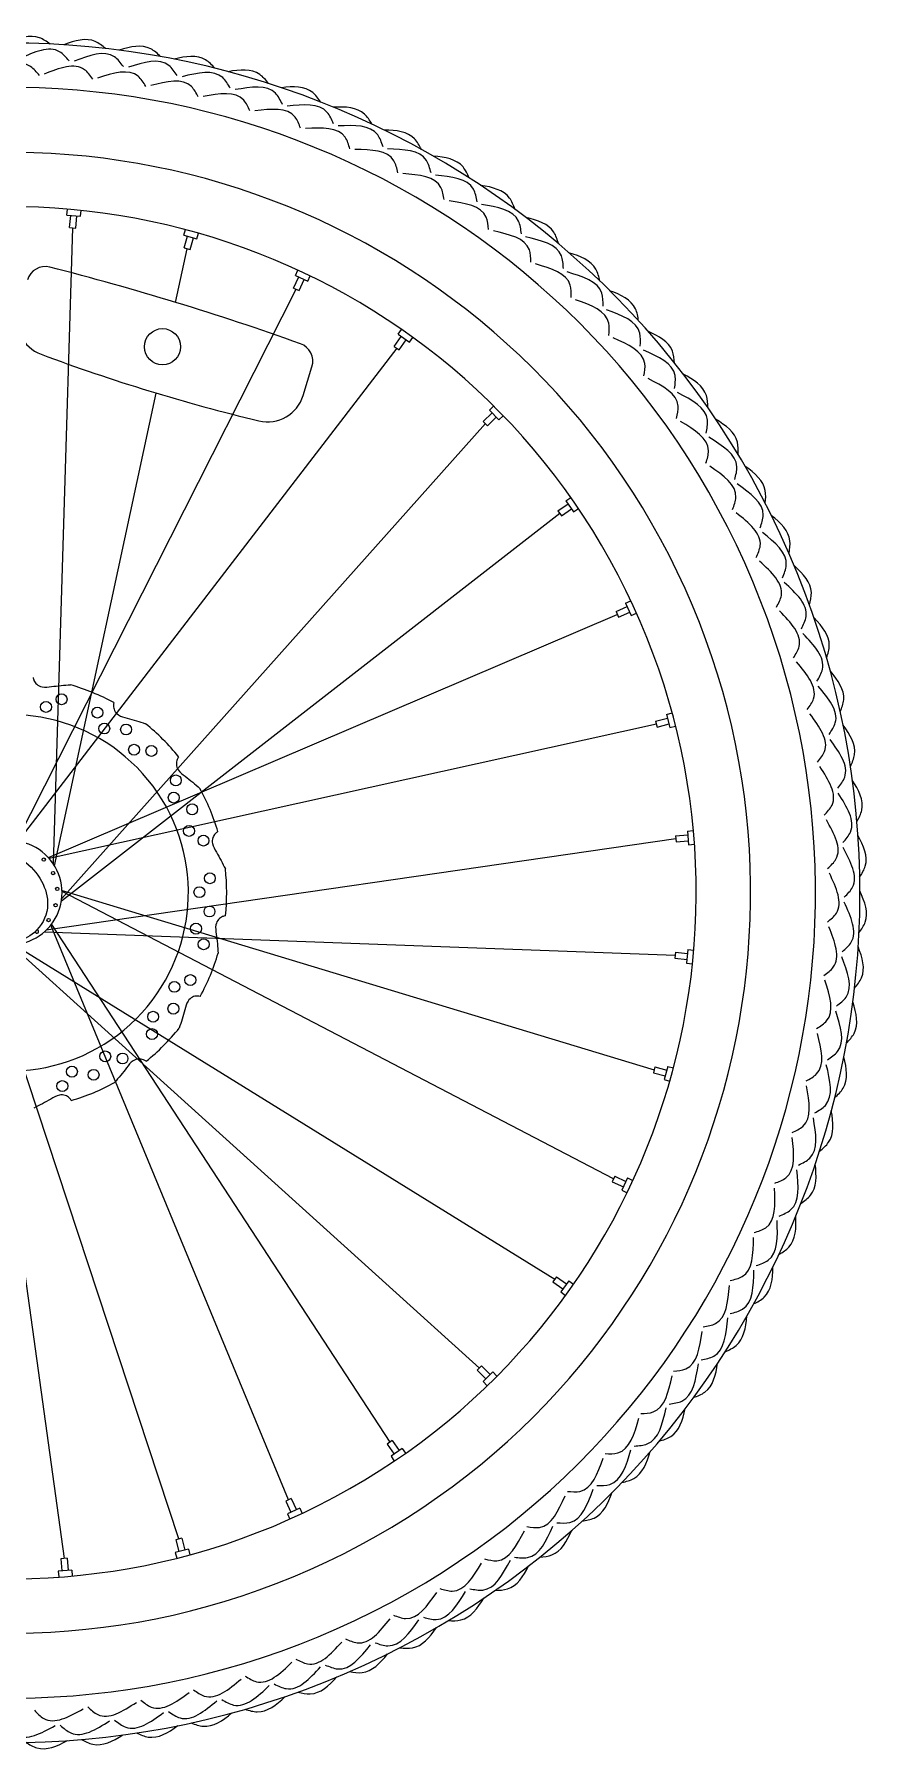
# Model space of a CAD drawing. Header units: millimetres. Extents: x -1488 to 354, y -1 to 1042.
# Drawn here: x 18 to 354, y -1 to 692 of the extents above; entities that cross this region are included whole.
import ezdxf

# ---------------------------------------------------------------- set-up
doc = ezdxf.new("R2010")
doc.units = ezdxf.units.MM
doc.layers.add('ceco.net 420', color=7, linetype='Continuous')

msp = doc.modelspace()

# ---------------------------------------------------------------- linework, layer by layer
at = {"layer": 'ceco.net 420'}
for p, q in [((30.78, 618.63), (31, 620.96)), ((30.78, 618.63), (36.26, 618.11)), ((31.82, 613.58), (32.28, 618.48)), ((34.29, 613.34), (34.75, 618.25)), ((36.26, 618.11), (36.48, 620.45)), ((33.05, 613.46), (25.27, 356.97)), ((31.82, 613.58), (34.29, 613.34)), ((77.89, 610.49), (78.51, 612.75)), ((77.89, 610.49), (83.2, 609.03)), ((78.04, 605.34), (79.35, 610.09)), ((80.43, 604.68), (81.74, 609.44)), ((83.2, 609.03), (83.82, 611.29)), ((74.59, 583.41), (79.23, 605.01)), ((78.04, 605.34), (80.43, 604.68)), ((122.87, 594.3), (123.88, 596.42)), ((10.56, 366.1), (123.25, 588.67)), ((122.13, 589.2), (124.24, 593.65)), ((122.13, 589.2), (124.36, 588.14)), ((122.87, 594.3), (127.84, 591.94)), ((124.36, 588.14), (126.48, 592.59)), ((127.84, 591.94), (128.85, 594.06)), ((162.74, 565.65), (165.59, 569.67)), ((164.36, 570.55), (165.72, 572.46)), ((164.36, 570.55), (168.85, 567.36)), ((164.76, 564.22), (167.61, 568.24)), ((168.85, 567.36), (170.21, 569.27)), ((163.75, 564.93), (10.99, 366.04)), ((162.74, 565.65), (164.76, 564.22)), ((126.02, 545.86), (129.56, 557.46)), ((25.78, 356.17), (66.74, 546.84)), ((201.09, 539.95), (202.76, 541.59)), ((201.09, 539.95), (204.96, 536.03)), ((199.52, 534.53), (28.69, 343.05)), ((198.65, 535.41), (202.16, 538.87)), ((198.65, 535.41), (200.39, 533.64)), ((200.39, 533.64), (203.9, 537.11)), ((204.96, 536.03), (206.63, 537.68)), ((28.56, 342.1), (229.46, 498.37)), ((228.76, 499.39), (232.81, 502.19)), ((228.76, 499.39), (230.17, 497.35)), ((230.17, 497.35), (234.22, 500.15)), ((231.95, 503.43), (233.88, 504.77)), ((231.95, 503.43), (235.08, 498.91)), ((235.08, 498.91), (237.01, 500.24)), ((23.28, 359.5), (252.67, 457.56)), ((252.16, 458.69), (256.64, 460.74)), ((252.16, 458.69), (253.19, 456.44)), ((253.19, 456.44), (257.67, 458.49)), ((256.01, 462.12), (258.14, 463.09)), ((256.01, 462.12), (258.3, 457.11)), ((258.3, 457.11), (260.43, 458.09)), ((268.13, 414.54), (272.9, 415.79)), ((272.52, 417.25), (274.79, 417.84)), ((272.52, 417.25), (273.91, 411.93)), ((268.44, 413.34), (23.58, 359.17)), ((268.13, 414.54), (268.76, 412.15)), ((268.76, 412.15), (273.53, 413.39)), ((273.91, 411.93), (276.18, 412.52)), ((276.3, 367.06), (22.35, 330.18)), ((276.2, 368.29), (281.11, 368.69)), ((276.2, 368.29), (276.4, 365.82)), ((280.99, 370.2), (283.33, 370.39)), ((280.99, 370.2), (281.43, 364.71)), ((276.4, 365.82), (281.31, 366.22)), ((281.43, 364.71), (283.77, 364.9)), ((28.79, 346.26), (267.54, 273.93)), ((251.2, 229.92), (28.8, 345.82)), ((24.5, 332.58), (160.9, 123.71)), ((-5.29, 328.99), (29.59, 76.87)), ((75.88, 84.72), (-4.53, 328.41)), ((21.65, 329.54), (275.99, 320.11)), ((120.09, 100.49), (24.23, 332.24)), ((8.28, 324.36), (197.06, 153.65)), ((227.47, 189.42), (9.23, 324.4)), ((276.11, 321.34), (275.88, 318.88)), ((275.88, 318.88), (280.79, 318.42)), ((276.11, 321.34), (281.02, 320.88)), ((281.16, 322.39), (280.65, 316.91)), ((281.16, 322.39), (283.49, 322.17)), ((280.65, 316.91), (282.98, 316.69)), ((267.87, 275.13), (267.22, 272.74)), ((267.22, 272.74), (271.97, 271.43)), ((267.87, 275.13), (272.63, 273.82)), ((273.03, 275.28), (271.57, 269.97)), ((271.57, 269.97), (273.83, 269.35)), ((273.03, 275.28), (275.29, 274.66)), ((251.73, 231.04), (250.67, 228.8)), ((250.67, 228.8), (255.13, 226.69)), ((251.73, 231.04), (256.19, 228.93)), ((256.84, 230.3), (254.48, 225.32)), ((256.84, 230.3), (258.95, 229.29)), ((254.48, 225.32), (256.6, 224.32)), ((228.18, 190.43), (226.75, 188.41)), ((226.75, 188.41), (230.77, 185.55)), ((228.18, 190.43), (232.2, 187.57)), ((233.08, 188.81), (229.89, 184.32)), ((233.08, 188.81), (234.99, 187.45)), ((229.89, 184.32), (231.81, 182.96)), ((197.94, 154.52), (196.18, 152.78)), ((196.18, 152.78), (199.64, 149.27)), ((197.94, 154.52), (201.4, 151.01)), ((202.48, 152.07), (198.56, 148.21)), ((198.56, 148.21), (200.21, 146.54)), ((202.48, 152.07), (204.13, 150.41)), ((161.92, 124.41), (159.88, 123)), ((159.88, 123), (162.69, 118.95)), ((165.97, 121.21), (161.44, 118.09)), ((161.44, 118.09), (162.77, 116.16)), ((161.92, 124.41), (164.72, 120.35)), ((165.97, 121.21), (167.3, 119.28)), ((121.22, 101.01), (118.97, 99.98)), ((118.97, 99.98), (121.02, 95.5)), ((124.65, 97.16), (119.65, 94.87)), ((121.22, 101.01), (123.27, 96.53)), ((124.65, 97.16), (125.63, 95.03)), ((119.65, 94.87), (120.63, 92.74)), ((77.07, 85.04), (74.68, 84.41)), ((74.68, 84.41), (75.92, 79.64)), ((77.07, 85.04), (78.32, 80.27)), ((30.83, 76.97), (28.36, 76.77)), ((28.36, 76.77), (28.76, 71.86)), ((30.83, 76.97), (31.22, 72.06)), ((79.78, 80.65), (74.46, 79.26)), ((74.46, 79.26), (75.05, 76.99)), ((79.78, 80.65), (80.38, 78.38)), ((32.73, 72.18), (27.25, 71.73)), ((27.25, 71.73), (27.44, 69.4)), ((32.73, 72.18), (32.92, 69.84))]:
    msp.add_line(p, q, dxfattribs=at)
for centre, radius in [((69.29, 565.54), 7.3), ((22.32, 420.26), 2.2), ((28.6, 423.36), 2.2), ((43.06, 417.99), 2.2), ((45.8, 411.55), 2.2), ((54.59, 411.17), 2.2), ((57.85, 402.99), 2.2), ((64.84, 402.53), 2.2), ((74.68, 390.65), 2.2), ((73.83, 383.7), 2.2), ((81.26, 378.97), 2.2), ((79.99, 370.26), 2.2), ((85.81, 366.37), 2.2), ((21.4, 358.69), 0.668), ((25.16, 353.25), 0.668), ((88.39, 351.16), 2.2), ((26.83, 346.85), 0.668), ((84.18, 345.57), 2.2), ((26.21, 340.27), 0.668), ((88.25, 337.76), 2.2), ((23.38, 334.3), 0.668), ((82.8, 330.85), 2.2), ((85.89, 324.57), 2.2), ((80.52, 310.1), 2.2), ((74.08, 307.37), 2.2), ((73.7, 298.57), 2.2), ((65.52, 295.31), 2.2), ((65.06, 288.33), 2.2), ((46.23, 279.34), 2.2), ((53.18, 278.48), 2.2), ((32.79, 273.18), 2.2), ((41.51, 271.91), 2.2), ((28.9, 267.36), 2.2)]:
    msp.add_circle(centre, radius, dxfattribs=at)
for centre, radius, start, end in [((7.85, 345.32), 342.61, 119.60291, 109.63328), ((7.85, 345.32), 324.72, 120.55788, 110.14544), ((7.85, 345.32), 298.54, 121.75851, 111.76654), ((7.85, 345.32), 276.61, 122.44386, 114.06038), ((21.97, 590.33), 7.5, 75.73456, 163.01195), ((-250.38, -480.83), 1112.75, 70.28933, 75.73456), ((25.6, 576.53), 15, 163.01195, 249.48403), ((281.89, 1261.45), 746.29, 249.48403, 256.53986), ((122.39, 559.66), 7.5, 343.01195, 70.28933), ((111.67, 550.24), 15, 256.53986, 343.01195), ((7.85, 345.32), 87.33, 61.40162, 73.81864), ((7.85, 345.32), 71.87, 151.44028, 118.4291), ((7.85, 345.32), 87.33, 38.90162, 51.31864), ((7.85, 345.32), 87.33, 16.40162, 28.81864), ((7.85, 345.32), 20.96, 188.38419, 103.20084), ((7.85, 345.32), 87.33, 353.90162, 6.31864), ((18.67, 329.65), 0.668, 176.39259, 93.04487), ((7.85, 345.32), 87.33, 331.40162, 343.81864), ((7.85, 345.32), 87.33, 308.90162, 321.31864), ((7.85, 345.32), 87.33, 286.40162, 298.81864)]:
    msp.add_arc(centre, radius, start, end, dxfattribs=at)
for points, knots in [([(23.98, 687.54), (22.57, 688.61), (17.49, 692.09), (11.5, 690.01), (7.1, 687.92)], [1.290026, 1.290026, 1.290026, 1.290026, 6.384144, 19.446481, 19.446481, 19.446481, 19.446481]), ([(31.63, 680.83), (30.41, 682.22), (25.39, 687.94), (17.58, 684.35), (11.67, 681.64)], [0, 0, 0, 0, 5.278026, 21.651368, 21.651368, 21.651368, 21.651368]), ([(46.33, 685.75), (44.99, 686.91), (40.15, 690.72), (34.04, 689.03), (29.51, 687.24)], [1.290026, 1.290026, 1.290026, 1.290026, 6.384144, 19.446481, 19.446481, 19.446481, 19.446481]), ([(53.52, 678.55), (52.39, 680.02), (47.77, 686.06), (39.73, 682.99), (33.66, 680.67)], [0, 0, 0, 0, 5.278026, 21.651368, 21.651368, 21.651368, 21.651368]), ([(68.51, 682.51), (67.25, 683.75), (62.67, 687.87), (56.46, 686.58), (51.82, 685.09)], [1.290026, 1.290026, 1.290026, 1.290026, 6.384144, 19.446481, 19.446481, 19.446481, 19.446481]), ([(19.66, 674.89), (18.53, 676.27), (13.74, 682.1), (5.93, 678.46), (-0.04, 675.68)], [0, 0, 0, 0, 5.072032, 21.445374, 21.445374, 21.445374, 21.445374]), ([(41.19, 673.41), (40.15, 674.86), (35.75, 680.99), (27.72, 677.87), (21.59, 675.49)], [0, 0, 0, 0, 5.072032, 21.445374, 21.445374, 21.445374, 21.445374]), ([(75.22, 674.85), (74.19, 676.39), (69.97, 682.72), (61.75, 680.18), (55.53, 678.27)], [0, 0, 0, 0, 5.278026, 21.651368, 21.651368, 21.651368, 21.651368]), ([(90.44, 677.82), (89.26, 679.14), (84.96, 683.55), (78.68, 682.67), (73.95, 681.48)], [1.290026, 1.290026, 1.290026, 1.290026, 6.384144, 19.446481, 19.446481, 19.446481, 19.446481]), ([(62.58, 670.53), (61.63, 672.04), (57.65, 678.45), (49.43, 675.86), (43.15, 673.88)], [0, 0, 0, 0, 5.072032, 21.445374, 21.445374, 21.445374, 21.445374]), ([(83.73, 666.25), (82.89, 667.83), (79.33, 674.48), (70.96, 672.43), (64.57, 670.87)], [0, 0, 0, 0, 5.072032, 21.445374, 21.445374, 21.445374, 21.445374]), ([(96.63, 669.74), (95.7, 671.35), (91.9, 677.93), (83.53, 675.94), (77.21, 674.43)], [0, 0, 0, 0, 5.278026, 21.651368, 21.651368, 21.651368, 21.651368]), ([(112.01, 671.71), (110.92, 673.1), (106.92, 677.78), (100.59, 677.32), (95.8, 676.44)], [1.290026, 1.290026, 1.290026, 1.290026, 6.384144, 19.446481, 19.446481, 19.446481, 19.446481]), ([(104.56, 660.6), (103.82, 662.23), (100.7, 669.1), (92.22, 667.6), (85.74, 666.47)], [0, 0, 0, 0, 5.072032, 21.445374, 21.445374, 21.445374, 21.445374]), ([(117.66, 663.24), (116.84, 664.9), (113.47, 671.72), (105, 670.28), (98.58, 669.19)], [0, 0, 0, 0, 5.278026, 21.651368, 21.651368, 21.651368, 21.651368]), ([(133.13, 664.2), (132.14, 665.66), (128.45, 670.59), (122.11, 670.54), (117.27, 669.98)], [1.290026, 1.290026, 1.290026, 1.290026, 6.384144, 19.446481, 19.446481, 19.446481, 19.446481]), ([(124.97, 653.6), (124.34, 655.27), (121.68, 662.33), (113.11, 661.4), (106.57, 660.68)], [0, 0, 0, 0, 5.072032, 21.445374, 21.445374, 21.445374, 21.445374]), ([(138.21, 655.38), (137.5, 657.09), (134.6, 664.12), (126.04, 663.23), (119.57, 662.57)], [0, 0, 0, 0, 5.278026, 21.651368, 21.651368, 21.651368, 21.651368]), ([(153.72, 655.32), (152.82, 656.84), (149.46, 662.01), (143.13, 662.37), (138.27, 662.13)], [1.290026, 1.290026, 1.290026, 1.290026, 6.384144, 19.446481, 19.446481, 19.446481, 19.446481]), ([(144.88, 645.28), (144.37, 646.99), (142.17, 654.21), (133.56, 653.84), (126.99, 653.55)], [0, 0, 0, 0, 5.072032, 21.445374, 21.445374, 21.445374, 21.445374]), ([(158.21, 646.19), (157.62, 647.94), (155.17, 655.15), (146.58, 654.82), (140.08, 654.58)], [0, 0, 0, 0, 5.278026, 21.651368, 21.651368, 21.651368, 21.651368]), ([(173.68, 645.12), (172.89, 646.7), (169.87, 652.07), (163.58, 652.84), (158.71, 652.92)], [1.290026, 1.290026, 1.290026, 1.290026, 6.384144, 19.446481, 19.446481, 19.446481, 19.446481]), ([(164.21, 635.68), (163.8, 637.42), (162.08, 644.76), (153.47, 644.95), (146.89, 645.1)], [0, 0, 0, 0, 5.072032, 21.445374, 21.445374, 21.445374, 21.445374]), ([(177.57, 635.71), (177.09, 637.5), (175.12, 644.85), (166.53, 645.09), (160.03, 645.27)], [0, 0, 0, 0, 5.278026, 21.651368, 21.651368, 21.651368, 21.651368]), ([(192.93, 633.63), (192.24, 635.26), (189.59, 640.81), (183.36, 642), (178.5, 642.4)], [1.290026, 1.290026, 1.290026, 1.290026, 6.384144, 19.446481, 19.446481, 19.446481, 19.446481]), ([(182.87, 624.83), (182.57, 626.59), (181.34, 634.03), (172.76, 634.79), (166.2, 635.36)], [0, 0, 0, 0, 5.072032, 21.445374, 21.445374, 21.445374, 21.445374]), ([(196.2, 623.99), (195.84, 625.81), (194.35, 633.26), (185.79, 634.07), (179.32, 634.67)], [0, 0, 0, 0, 5.278026, 21.651368, 21.651368, 21.651368, 21.651368]), ([(211.39, 620.91), (210.81, 622.58), (208.53, 628.29), (202.39, 629.89), (197.57, 630.6)], [1.290026, 1.290026, 1.290026, 1.290026, 6.384144, 19.446481, 19.446481, 19.446481, 19.446481]), ([(200.77, 612.79), (200.6, 614.56), (199.85, 622.07), (191.33, 623.38), (184.83, 624.39)], [0, 0, 0, 0, 5.072032, 21.445374, 21.445374, 21.445374, 21.445374]), ([(214.02, 611.07), (213.78, 612.91), (212.79, 620.45), (204.3, 621.81), (197.88, 622.84)], [0, 0, 0, 0, 5.278026, 21.651368, 21.651368, 21.651368, 21.651368]), ([(228.98, 607), (228.51, 608.71), (226.6, 614.56), (220.58, 616.55), (215.82, 617.58)], [1.290026, 1.290026, 1.290026, 1.290026, 6.384144, 19.446481, 19.446481, 19.446481, 19.446481]), ([(217.85, 599.6), (217.79, 601.38), (217.54, 608.92), (209.13, 610.79), (202.71, 612.21)], [0, 0, 0, 0, 5.072032, 21.445374, 21.445374, 21.445374, 21.445374]), ([(230.96, 597.02), (230.84, 598.87), (230.34, 606.46), (221.96, 608.37), (215.62, 609.82)], [0, 0, 0, 0, 5.278026, 21.651368, 21.651368, 21.651368, 21.651368]), ([(245.62, 591.98), (245.27, 593.71), (243.75, 599.68), (237.87, 602.06), (233.18, 603.4)], [1.290026, 1.290026, 1.290026, 1.290026, 6.384144, 19.446481, 19.446481, 19.446481, 19.446481]), ([(234.03, 585.32), (234.09, 587.1), (234.33, 594.64), (226.06, 597.05), (219.75, 598.9)], [0, 0, 0, 0, 5.072032, 21.445374, 21.445374, 21.445374, 21.445374]), ([(246.95, 581.89), (246.95, 583.74), (246.95, 591.35), (238.71, 593.8), (232.47, 595.66)], [0, 0, 0, 0, 5.278026, 21.651368, 21.651368, 21.651368, 21.651368]), ([(249.25, 570.01), (249.42, 571.78), (250.15, 579.29), (242.06, 582.24), (235.88, 584.5)], [0, 0, 0, 0, 5.072032, 21.445374, 21.445374, 21.445374, 21.445374]), ([(261.25, 575.9), (261, 577.65), (259.88, 583.71), (254.17, 586.47), (249.58, 588.11)], [1.290026, 1.290026, 1.290026, 1.290026, 6.384144, 19.446481, 19.446481, 19.446481, 19.446481]), ([(261.91, 565.74), (262.03, 567.59), (262.53, 575.18), (254.46, 578.17), (248.37, 580.44)], [0, 0, 0, 0, 5.278026, 21.651368, 21.651368, 21.651368, 21.651368]), ([(263.42, 553.74), (263.71, 555.5), (264.94, 562.94), (257.05, 566.42), (251.03, 569.07)], [0, 0, 0, 0, 5.072032, 21.445374, 21.445374, 21.445374, 21.445374]), ([(275.78, 558.83), (275.66, 560.6), (274.93, 566.71), (269.41, 569.84), (264.94, 571.78)], [1.290026, 1.290026, 1.290026, 1.290026, 6.384144, 19.446481, 19.446481, 19.446481, 19.446481]), ([(275.78, 548.66), (276.02, 550.49), (277.02, 558.03), (269.17, 561.55), (263.23, 564.2)], [0, 0, 0, 0, 5.278026, 21.651368, 21.651368, 21.651368, 21.651368]), ([(289.18, 540.85), (289.16, 542.62), (288.84, 548.77), (283.53, 552.25), (279.2, 554.48)], [1.290026, 1.290026, 1.290026, 1.290026, 6.384144, 19.446481, 19.446481, 19.446481, 19.446481]), ([(276.51, 536.58), (276.91, 538.32), (278.62, 545.66), (270.98, 549.65), (265.14, 552.69)], [0, 0, 0, 0, 5.072032, 21.445374, 21.445374, 21.445374, 21.445374]), ([(288.5, 530.7), (288.87, 532.52), (290.35, 539.97), (282.75, 543.99), (277, 547.03)], [0, 0, 0, 0, 5.278026, 21.651368, 21.651368, 21.651368, 21.651368]), ([(288.44, 518.6), (288.96, 520.31), (291.14, 527.53), (283.78, 532), (278.16, 535.41)], [0, 0, 0, 0, 5.072032, 21.445374, 21.445374, 21.445374, 21.445374]), ([(301.36, 522.04), (301.47, 523.8), (301.54, 529.96), (296.48, 533.78), (292.3, 536.28)], [1.290026, 1.290026, 1.290026, 1.290026, 6.384144, 19.446481, 19.446481, 19.446481, 19.446481]), ([(300.03, 511.95), (300.51, 513.74), (302.48, 521.08), (295.15, 525.59), (289.61, 529)], [0, 0, 0, 0, 5.278026, 21.651368, 21.651368, 21.651368, 21.651368]), ([(299.18, 499.88), (299.8, 501.55), (302.45, 508.61), (295.4, 513.55), (290.01, 517.33)], [0, 0, 0, 0, 5.072032, 21.445374, 21.445374, 21.445374, 21.445374]), ([(312.29, 502.46), (312.51, 504.21), (312.99, 510.35), (308.19, 514.5), (304.18, 517.27)], [1.290026, 1.290026, 1.290026, 1.290026, 6.384144, 19.446481, 19.446481, 19.446481, 19.446481]), ([(310.3, 492.48), (310.9, 494.23), (313.34, 501.43), (306.33, 506.41), (301.02, 510.17)], [0, 0, 0, 0, 5.278026, 21.651368, 21.651368, 21.651368, 21.651368]), ([(308.66, 480.49), (309.4, 482.12), (312.5, 488.99), (305.79, 494.39), (300.66, 498.51)], [0, 0, 0, 0, 5.072032, 21.445374, 21.445374, 21.445374, 21.445374]), ([(321.92, 482.21), (322.25, 483.95), (323.13, 490.04), (318.61, 494.49), (314.79, 497.52)], [1.290026, 1.290026, 1.290026, 1.290026, 6.384144, 19.446481, 19.446481, 19.446481, 19.446481]), ([(319.28, 472.38), (319.99, 474.1), (322.9, 481.12), (316.23, 486.54), (311.18, 490.65)], [0, 0, 0, 0, 5.278026, 21.651368, 21.651368, 21.651368, 21.651368]), ([(316.86, 460.53), (317.7, 462.1), (321.25, 468.76), (314.9, 474.58), (310.05, 479.03)], [0, 0, 0, 0, 5.072032, 21.445374, 21.445374, 21.445374, 21.445374]), ([(330.2, 461.38), (330.64, 463.09), (331.92, 469.11), (327.7, 473.85), (324.09, 477.12)], [1.290026, 1.290026, 1.290026, 1.290026, 6.384144, 19.446481, 19.446481, 19.446481, 19.446481]), ([(326.92, 451.74), (327.74, 453.41), (331.11, 460.22), (324.8, 466.07), (320.03, 470.5)], [0, 0, 0, 0, 5.278026, 21.651368, 21.651368, 21.651368, 21.651368]), ([(323.73, 440.07), (324.67, 441.59), (328.65, 448), (322.69, 454.22), (318.15, 458.98)], [0, 0, 0, 0, 5.072032, 21.445374, 21.445374, 21.445374, 21.445374]), ([(337.1, 440.05), (337.66, 441.73), (339.32, 447.65), (335.42, 452.65), (332.03, 456.15)], [1.290026, 1.290026, 1.290026, 1.290026, 6.384144, 19.446481, 19.446481, 19.446481, 19.446481]), ([(333.2, 430.65), (334.13, 432.25), (337.93, 438.84), (332.02, 445.09), (327.55, 449.81)], [0, 0, 0, 0, 5.278026, 21.651368, 21.651368, 21.651368, 21.651368]), ([(329.25, 419.21), (330.29, 420.66), (334.68, 426.8), (329.14, 433.4), (324.92, 438.44)], [0, 0, 0, 0, 5.072032, 21.445374, 21.445374, 21.445374, 21.445374]), ([(17.13, 432.16), (17.21, 431.74), (17.43, 430.69), (18.6, 429.15), (21.15, 427.88), (25.87, 428.73), (29.66, 429.01), (32.19, 429.19)], [0, 0, 0, 0, 1.265155, 3.187887, 5.583091, 9.401751, 17.081344, 17.081344, 17.081344, 17.081344]), ([(342.59, 418.31), (343.25, 419.95), (345.31, 425.76), (341.74, 431), (338.59, 434.71)], [1.290026, 1.290026, 1.290026, 1.290026, 6.384144, 19.446481, 19.446481, 19.446481, 19.446481]), ([(338.08, 409.19), (339.11, 410.73), (343.34, 417.05), (337.85, 423.67), (333.7, 428.68)], [0, 0, 0, 0, 5.278026, 21.651368, 21.651368, 21.651368, 21.651368]), ([(49.65, 422), (49.58, 421.58), (49.38, 420.53), (49.86, 418.65), (51.74, 416.51), (56.42, 415.48), (60.02, 414.29), (62.43, 413.49)], [0, 0, 0, 0, 1.265155, 3.187887, 5.583091, 9.401751, 17.081344, 17.081344, 17.081344, 17.081344]), ([(333.4, 398.03), (334.53, 399.41), (339.31, 405.25), (334.22, 412.2), (330.33, 417.5)], [0, 0, 0, 0, 5.072032, 21.445374, 21.445374, 21.445374, 21.445374]), ([(346.65, 396.26), (347.42, 397.85), (349.84, 403.51), (346.63, 408.98), (343.73, 412.89)], [1.290026, 1.290026, 1.290026, 1.290026, 6.384144, 19.446481, 19.446481, 19.446481, 19.446481]), ([(341.55, 387.45), (342.68, 388.92), (347.31, 394.95), (342.27, 401.92), (338.46, 407.19)], [0, 0, 0, 0, 5.278026, 21.651368, 21.651368, 21.651368, 21.651368]), ([(75.82, 400.16), (75.58, 399.81), (75, 398.91), (74.73, 396.99), (75.64, 394.29), (79.57, 391.56), (82.45, 389.07), (84.37, 387.42)], [0, 0, 0, 0, 1.265155, 3.187887, 5.583091, 9.401751, 17.081344, 17.081344, 17.081344, 17.081344]), ([(336.15, 376.63), (337.37, 377.93), (342.52, 383.44), (337.89, 390.71), (334.36, 396.26)], [0, 0, 0, 0, 5.072032, 21.445374, 21.445374, 21.445374, 21.445374]), ([(349.25, 373.99), (350.13, 375.53), (352.92, 381.02), (350.07, 386.69), (347.43, 390.78)], [1.290026, 1.290026, 1.290026, 1.290026, 6.384144, 19.446481, 19.446481, 19.446481, 19.446481]), ([(343.59, 365.53), (344.82, 366.93), (349.83, 372.64), (345.26, 379.93), (341.8, 385.43)], [0, 0, 0, 0, 5.278026, 21.651368, 21.651368, 21.651368, 21.651368]), ([(-12.96, 376.21), (-7.04, 372.37), (5.11, 364.5), (20.79, 353.58), (24.15, 338.54), (18.88, 328.97), (10.2, 325.04), (3.33, 325.44), (-4.86, 330.04), (-12.16, 342.46), (-20.77, 351.75), (-25.54, 356.91)], [0, 0, 0, 0, 21.444329, 43.993174, 53.795798, 64.867217, 73.692674, 81.158372, 84.528208, 101.487355, 122.689135, 122.689135, 122.689135, 122.689135]), ([(337.49, 355.09), (338.79, 356.31), (344.29, 361.47), (340.15, 369.02), (336.99, 374.79)], [0, 0, 0, 0, 5.072032, 21.445374, 21.445374, 21.445374, 21.445374]), ([(91.63, 369.98), (91.28, 369.74), (90.4, 369.14), (89.41, 367.47), (89.22, 364.62), (91.81, 360.59), (93.51, 357.2), (94.65, 354.93)], [0, 0, 0, 0, 1.265155, 3.187887, 5.583091, 9.401751, 17.081344, 17.081344, 17.081344, 17.081344]), ([(350.4, 351.6), (351.37, 353.08), (354.51, 358.38), (352.04, 364.22), (349.67, 368.47)], [1.290026, 1.290026, 1.290026, 1.290026, 6.384144, 19.446481, 19.446481, 19.446481, 19.446481]), ([(344.2, 343.53), (345.51, 344.84), (350.89, 350.22), (346.8, 357.78), (343.7, 363.51)], [0, 0, 0, 0, 5.278026, 21.651368, 21.651368, 21.651368, 21.651368]), ([(337.42, 333.51), (338.8, 334.64), (344.63, 339.43), (340.99, 347.24), (338.21, 353.2)], [0, 0, 0, 0, 5.072032, 21.445374, 21.445374, 21.445374, 21.445374]), ([(343.36, 321.54), (344.76, 322.76), (350.47, 327.77), (346.89, 335.59), (344.18, 341.5)], [0, 0, 0, 0, 5.278026, 21.651368, 21.651368, 21.651368, 21.651368]), ([(350.08, 329.19), (351.14, 330.6), (354.63, 335.67), (352.54, 341.66), (350.46, 346.07)], [1.290026, 1.290026, 1.290026, 1.290026, 6.384144, 19.446481, 19.446481, 19.446481, 19.446481]), ([(94.69, 336.04), (94.27, 335.95), (93.23, 335.73), (91.68, 334.57), (90.42, 332.01), (91.26, 327.3), (91.54, 323.51), (91.72, 320.98)], [0, 0, 0, 0, 1.265155, 3.187887, 5.583091, 9.401751, 17.081344, 17.081344, 17.081344, 17.081344]), ([(335.95, 311.98), (337.4, 313.02), (343.52, 317.42), (340.4, 325.45), (338.02, 331.58)], [0, 0, 0, 0, 5.072032, 21.445374, 21.445374, 21.445374, 21.445374]), ([(341.09, 299.65), (342.56, 300.77), (348.59, 305.4), (345.53, 313.44), (343.21, 319.51)], [0, 0, 0, 0, 5.278026, 21.651368, 21.651368, 21.651368, 21.651368]), ([(348.29, 306.84), (349.44, 308.18), (353.25, 313.02), (351.56, 319.13), (349.77, 323.66)], [1.290026, 1.290026, 1.290026, 1.290026, 6.384144, 19.446481, 19.446481, 19.446481, 19.446481]), ([(333.06, 290.59), (334.58, 291.53), (340.98, 295.52), (338.39, 303.74), (336.42, 310.02)], [0, 0, 0, 0, 5.072032, 21.445374, 21.445374, 21.445374, 21.445374]), ([(84.53, 303.51), (84.11, 303.59), (83.06, 303.79), (81.18, 303.31), (79.04, 301.43), (78.02, 296.75), (76.82, 293.14), (76.03, 290.73)], [0, 0, 0, 0, 1.265155, 3.187887, 5.583091, 9.401751, 17.081344, 17.081344, 17.081344, 17.081344]), ([(337.39, 277.95), (338.93, 278.98), (345.25, 283.2), (342.72, 291.42), (340.8, 297.63)], [0, 0, 0, 0, 5.278026, 21.651368, 21.651368, 21.651368, 21.651368]), ([(345.04, 284.66), (346.28, 285.91), (350.4, 290.49), (349.11, 296.7), (347.62, 301.34)], [1.290026, 1.290026, 1.290026, 1.290026, 6.384144, 19.446481, 19.446481, 19.446481, 19.446481]), ([(328.79, 269.44), (330.36, 270.28), (337.01, 273.84), (334.97, 282.21), (333.41, 288.6)], [0, 0, 0, 0, 5.072032, 21.445374, 21.445374, 21.445374, 21.445374]), ([(62.69, 277.35), (62.34, 277.58), (61.44, 278.17), (59.53, 278.44), (56.83, 277.53), (54.09, 273.6), (51.61, 270.72), (49.95, 268.8)], [0, 0, 0, 0, 1.265155, 3.187887, 5.583091, 9.401751, 17.081344, 17.081344, 17.081344, 17.081344]), ([(340.35, 262.73), (341.67, 263.91), (346.08, 268.21), (345.2, 274.49), (344.02, 279.21)], [1.290026, 1.290026, 1.290026, 1.290026, 6.384144, 19.446481, 19.446481, 19.446481, 19.446481]), ([(332.28, 256.54), (333.88, 257.47), (340.47, 261.27), (338.48, 269.63), (336.97, 275.96)], [0, 0, 0, 0, 5.278026, 21.651368, 21.651368, 21.651368, 21.651368]), ([(32.51, 261.54), (32.27, 261.89), (31.67, 262.77), (30, 263.76), (27.16, 263.94), (23.12, 261.36), (19.73, 259.65), (17.46, 258.51)], [0, 0, 0, 0, 1.265155, 3.187887, 5.583091, 9.401751, 17.081344, 17.081344, 17.081344, 17.081344]), ([(323.14, 248.61), (324.76, 249.35), (331.63, 252.47), (330.14, 260.95), (329, 267.43)], [0, 0, 0, 0, 5.072032, 21.445374, 21.445374, 21.445374, 21.445374]), ([(334.24, 241.16), (335.64, 242.25), (340.32, 246.25), (339.85, 252.58), (338.98, 257.37)], [1.290026, 1.290026, 1.290026, 1.290026, 6.384144, 19.446481, 19.446481, 19.446481, 19.446481]), ([(325.77, 235.51), (327.44, 236.33), (334.26, 239.69), (332.82, 248.17), (331.73, 254.58)], [0, 0, 0, 0, 5.278026, 21.651368, 21.651368, 21.651368, 21.651368]), ([(316.14, 228.19), (317.81, 228.82), (324.86, 231.49), (323.93, 240.05), (323.22, 246.59)], [0, 0, 0, 0, 5.072032, 21.445374, 21.445374, 21.445374, 21.445374]), ([(326.73, 220.04), (328.19, 221.03), (333.12, 224.72), (333.07, 231.06), (332.51, 235.9)], [1.290026, 1.290026, 1.290026, 1.290026, 6.384144, 19.446481, 19.446481, 19.446481, 19.446481]), ([(317.91, 214.95), (319.63, 215.66), (326.65, 218.57), (325.77, 227.13), (325.1, 233.6)], [0, 0, 0, 0, 5.278026, 21.651368, 21.651368, 21.651368, 21.651368]), ([(307.82, 208.28), (309.52, 208.8), (316.74, 211), (316.37, 219.61), (316.09, 226.18)], [0, 0, 0, 0, 5.072032, 21.445374, 21.445374, 21.445374, 21.445374]), ([(317.85, 199.45), (319.38, 200.35), (324.54, 203.7), (324.9, 210.04), (324.66, 214.9)], [1.290026, 1.290026, 1.290026, 1.290026, 6.384144, 19.446481, 19.446481, 19.446481, 19.446481]), ([(308.72, 194.95), (310.48, 195.55), (317.68, 197.99), (317.36, 206.59), (317.11, 213.09)], [0, 0, 0, 0, 5.278026, 21.651368, 21.651368, 21.651368, 21.651368]), ([(298.21, 188.96), (299.95, 189.36), (307.29, 191.08), (307.49, 199.7), (307.63, 206.27)], [0, 0, 0, 0, 5.072032, 21.445374, 21.445374, 21.445374, 21.445374]), ([(307.65, 179.49), (309.23, 180.28), (314.6, 183.29), (315.38, 189.59), (315.46, 194.46)], [1.290026, 1.290026, 1.290026, 1.290026, 6.384144, 19.446481, 19.446481, 19.446481, 19.446481]), ([(287.36, 170.3), (289.12, 170.59), (296.57, 171.83), (297.32, 180.41), (297.9, 186.97)], [0, 0, 0, 0, 5.072032, 21.445374, 21.445374, 21.445374, 21.445374]), ([(298.24, 175.6), (300.03, 176.08), (307.38, 178.04), (307.62, 186.64), (307.8, 193.14)], [0, 0, 0, 0, 5.278026, 21.651368, 21.651368, 21.651368, 21.651368]), ([(286.52, 156.97), (288.34, 157.33), (295.8, 158.81), (296.6, 167.37), (297.21, 173.85)], [0, 0, 0, 0, 5.278026, 21.651368, 21.651368, 21.651368, 21.651368]), ([(296.16, 160.23), (297.79, 160.92), (303.35, 163.58), (304.53, 169.81), (304.93, 174.66)], [1.290026, 1.290026, 1.290026, 1.290026, 6.384144, 19.446481, 19.446481, 19.446481, 19.446481]), ([(275.32, 152.4), (277.1, 152.57), (284.6, 153.32), (285.92, 161.83), (286.92, 168.33)], [0, 0, 0, 0, 5.072032, 21.445374, 21.445374, 21.445374, 21.445374]), ([(273.61, 139.15), (275.45, 139.39), (282.98, 140.38), (284.35, 148.87), (285.37, 155.29)], [0, 0, 0, 0, 5.278026, 21.651368, 21.651368, 21.651368, 21.651368]), ([(283.44, 141.77), (285.11, 142.35), (290.83, 144.64), (292.42, 150.78), (293.13, 155.6)], [1.290026, 1.290026, 1.290026, 1.290026, 6.384144, 19.446481, 19.446481, 19.446481, 19.446481]), ([(262.13, 135.31), (263.91, 135.37), (271.45, 135.63), (273.32, 144.04), (274.75, 150.46)], [0, 0, 0, 0, 5.072032, 21.445374, 21.445374, 21.445374, 21.445374]), ([(247.85, 119.13), (249.63, 119.08), (257.17, 118.84), (259.59, 127.11), (261.43, 133.42)], [0, 0, 0, 0, 5.072032, 21.445374, 21.445374, 21.445374, 21.445374]), ([(259.55, 122.21), (261.4, 122.33), (268.99, 122.82), (270.91, 131.21), (272.35, 137.55)], [0, 0, 0, 0, 5.278026, 21.651368, 21.651368, 21.651368, 21.651368]), ([(269.54, 124.19), (271.24, 124.66), (277.1, 126.56), (279.09, 132.59), (280.11, 137.35)], [1.290026, 1.290026, 1.290026, 1.290026, 6.384144, 19.446481, 19.446481, 19.446481, 19.446481]), ([(244.42, 106.22), (246.28, 106.22), (253.88, 106.22), (256.34, 114.46), (258.2, 120.69)], [0, 0, 0, 0, 5.278026, 21.651368, 21.651368, 21.651368, 21.651368]), ([(254.51, 107.54), (256.25, 107.9), (262.21, 109.42), (264.59, 115.3), (265.93, 119.99)], [1.290026, 1.290026, 1.290026, 1.290026, 6.384144, 19.446481, 19.446481, 19.446481, 19.446481]), ([(232.54, 103.92), (234.32, 103.75), (241.83, 103.02), (244.78, 111.11), (247.03, 117.29)], [0, 0, 0, 0, 5.072032, 21.445374, 21.445374, 21.445374, 21.445374]), ([(228.28, 91.26), (230.13, 91.14), (237.72, 90.64), (240.71, 98.7), (242.97, 104.8)], [0, 0, 0, 0, 5.278026, 21.651368, 21.651368, 21.651368, 21.651368]), ([(216.27, 89.74), (218.03, 89.45), (225.48, 88.23), (228.95, 96.12), (231.6, 102.14)], [0, 0, 0, 0, 5.072032, 21.445374, 21.445374, 21.445374, 21.445374]), ([(238.44, 91.92), (240.19, 92.16), (246.24, 93.29), (249, 99), (250.64, 103.59)], [1.290026, 1.290026, 1.290026, 1.290026, 6.384144, 19.446481, 19.446481, 19.446481, 19.446481]), ([(199.11, 76.66), (200.85, 76.25), (208.2, 74.55), (212.18, 82.19), (215.22, 88.02)], [0, 0, 0, 0, 5.072032, 21.445374, 21.445374, 21.445374, 21.445374]), ([(211.19, 77.39), (213.03, 77.15), (220.57, 76.15), (224.08, 84), (226.74, 89.94)], [0, 0, 0, 0, 5.278026, 21.651368, 21.651368, 21.651368, 21.651368]), ([(221.37, 77.38), (223.13, 77.51), (229.25, 78.24), (232.37, 83.76), (234.31, 88.23)], [1.290026, 1.290026, 1.290026, 1.290026, 6.384144, 19.446481, 19.446481, 19.446481, 19.446481]), ([(193.23, 64.66), (195.05, 64.3), (202.51, 62.82), (206.53, 70.42), (209.56, 76.17)], [0, 0, 0, 0, 5.278026, 21.651368, 21.651368, 21.651368, 21.651368]), ([(181.13, 64.72), (182.84, 64.21), (190.06, 62.02), (194.53, 69.39), (197.95, 75.01)], [0, 0, 0, 0, 5.072032, 21.445374, 21.445374, 21.445374, 21.445374]), ([(203.39, 63.99), (205.16, 64), (211.31, 64.33), (214.79, 69.63), (217.01, 73.97)], [1.290026, 1.290026, 1.290026, 1.290026, 6.384144, 19.446481, 19.446481, 19.446481, 19.446481]), ([(162.41, 53.99), (164.08, 53.37), (171.14, 50.71), (176.09, 57.77), (179.86, 63.16)], [0, 0, 0, 0, 5.072032, 21.445374, 21.445374, 21.445374, 21.445374]), ([(174.48, 53.14), (176.27, 52.66), (183.61, 50.69), (188.12, 58.01), (191.53, 63.55)], [0, 0, 0, 0, 5.278026, 21.651368, 21.651368, 21.651368, 21.651368]), ([(184.57, 51.81), (186.33, 51.7), (192.49, 51.63), (196.31, 56.69), (198.82, 60.87)], [1.290026, 1.290026, 1.290026, 1.290026, 6.384144, 19.446481, 19.446481, 19.446481, 19.446481]), ([(143.03, 44.51), (144.65, 43.77), (151.52, 40.67), (156.92, 47.38), (161.04, 52.51)], [0, 0, 0, 0, 5.072032, 21.445374, 21.445374, 21.445374, 21.445374]), ([(155.01, 42.87), (156.77, 42.27), (163.97, 39.83), (168.95, 46.84), (172.71, 52.14)], [0, 0, 0, 0, 5.278026, 21.651368, 21.651368, 21.651368, 21.651368]), ([(164.99, 40.88), (166.75, 40.66), (172.89, 40.18), (177.03, 44.98), (179.8, 48.99)], [1.290026, 1.290026, 1.290026, 1.290026, 6.384144, 19.446481, 19.446481, 19.446481, 19.446481]), ([(123.06, 36.31), (124.64, 35.47), (131.29, 31.92), (137.12, 38.27), (141.56, 43.12)], [0, 0, 0, 0, 5.072032, 21.445374, 21.445374, 21.445374, 21.445374]), ([(134.92, 33.89), (136.63, 33.18), (143.65, 30.27), (149.08, 36.94), (153.18, 41.99)], [0, 0, 0, 0, 5.278026, 21.651368, 21.651368, 21.651368, 21.651368]), ([(102.61, 29.44), (104.12, 28.5), (110.53, 24.52), (116.76, 30.47), (121.51, 35.02)], [0, 0, 0, 0, 5.072032, 21.445374, 21.445374, 21.445374, 21.445374]), ([(144.75, 31.25), (146.48, 30.92), (152.58, 30.04), (157.03, 34.56), (160.05, 38.38)], [1.290026, 1.290026, 1.290026, 1.290026, 6.384144, 19.446481, 19.446481, 19.446481, 19.446481]), ([(81.74, 23.92), (83.19, 22.88), (89.33, 18.49), (95.93, 24.02), (100.97, 28.25)], [0, 0, 0, 0, 5.072032, 21.445374, 21.445374, 21.445374, 21.445374]), ([(114.28, 26.25), (115.94, 25.43), (122.76, 22.06), (128.61, 28.37), (133.03, 33.13)], [0, 0, 0, 0, 5.278026, 21.651368, 21.651368, 21.651368, 21.651368]), ([(123.91, 22.97), (125.62, 22.52), (131.65, 21.25), (136.38, 25.47), (139.65, 29.08)], [1.290026, 1.290026, 1.290026, 1.290026, 6.384144, 19.446481, 19.446481, 19.446481, 19.446481]), ([(60.56, 19.77), (61.94, 18.64), (67.78, 13.86), (74.73, 18.95), (80.04, 22.84)], [0, 0, 0, 0, 5.072032, 21.445374, 21.445374, 21.445374, 21.445374]), ([(93.18, 19.97), (94.79, 19.04), (101.37, 15.24), (107.62, 21.15), (112.35, 25.61)], [0, 0, 0, 0, 5.278026, 21.651368, 21.651368, 21.651368, 21.651368]), ([(102.58, 16.07), (104.26, 15.51), (110.19, 13.84), (115.19, 17.75), (118.69, 21.14)], [1.290026, 1.290026, 1.290026, 1.290026, 6.384144, 19.446481, 19.446481, 19.446481, 19.446481]), ([(17.62, 15.68), (18.84, 14.37), (24, 8.87), (31.56, 13.01), (37.33, 16.18)], [0, 0, 0, 0, 5.072032, 21.445374, 21.445374, 21.445374, 21.445374]), ([(39.16, 17.02), (40.46, 15.8), (45.97, 10.65), (53.24, 15.28), (58.79, 18.81)], [0, 0, 0, 0, 5.072032, 21.445374, 21.445374, 21.445374, 21.445374]), ([(49.98, 11.61), (51.45, 10.49), (57.49, 5.85), (64.45, 10.9), (69.72, 14.71)], [0, 0, 0, 0, 5.278026, 21.651368, 21.651368, 21.651368, 21.651368]), ([(71.72, 15.08), (73.26, 14.05), (79.58, 9.83), (86.2, 15.31), (91.21, 19.46)], [0, 0, 0, 0, 5.278026, 21.651368, 21.651368, 21.651368, 21.651368]), ([(80.84, 10.58), (82.48, 9.91), (88.29, 7.86), (93.53, 11.43), (97.25, 14.58)], [1.290026, 1.290026, 1.290026, 1.290026, 6.384144, 19.446481, 19.446481, 19.446481, 19.446481]), ([(6.07, 8.97), (7.38, 7.66), (12.75, 2.28), (20.32, 6.37), (26.04, 9.46)], [0, 0, 0, 0, 5.278026, 21.651368, 21.651368, 21.651368, 21.651368]), ([(28.07, 9.57), (29.46, 8.35), (35.18, 3.34), (42.46, 7.91), (47.97, 11.37)], [0, 0, 0, 0, 5.278026, 21.651368, 21.651368, 21.651368, 21.651368]), ([(58.8, 6.52), (60.39, 5.75), (66.05, 3.32), (71.51, 6.54), (75.43, 9.44)], [1.290026, 1.290026, 1.290026, 1.290026, 6.384144, 19.446481, 19.446481, 19.446481, 19.446481]), ([(14.14, 2.77), (15.61, 1.8), (20.91, -1.35), (26.75, 1.13), (31.01, 3.49)], [1.290026, 1.290026, 1.290026, 1.290026, 6.384144, 19.446481, 19.446481, 19.446481, 19.446481]), ([(36.53, 3.91), (38.07, 3.04), (43.55, 0.25), (49.22, 3.1), (53.31, 5.74)], [1.290026, 1.290026, 1.290026, 1.290026, 6.384144, 19.446481, 19.446481, 19.446481, 19.446481])]:
    msp.add_open_spline(points, degree=3, knots=knots, dxfattribs=at)

doc.saveas('drawing.dxf')
